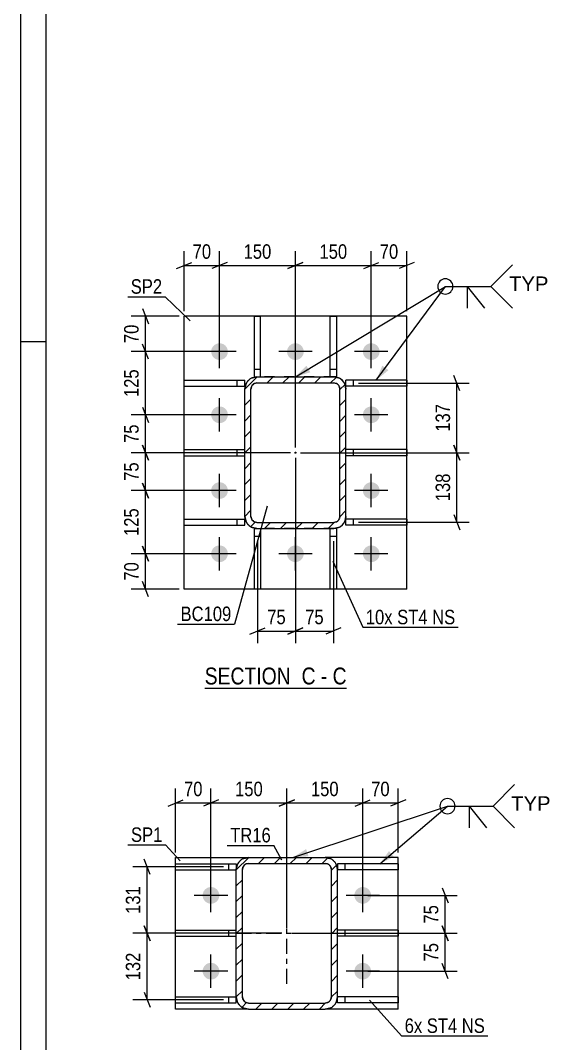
# Model space of a CAD drawing. Header units: millimetres. Extents: x -167 to 1022, y -666 to 175.
# Drawn here: x -166.9 to -62.1, y -507 to -304.6 of the extents above; entities that cross this region are included whole.
import ezdxf

# ---------------------------------------------------------------- set-up
doc = ezdxf.new("R2010")
doc.units = ezdxf.units.MM
doc.linetypes.add('DXK_LINE_DOT2', pattern=[3.9198, 1.9599, -1.9599])
doc.linetypes.add('DXK_LINE_DOT3', pattern=[5.9187, 2.979, -0.9799, 0.9799, -0.9799])
doc.styles.add('Arial', font='ARIAL.TTF', dxfattribs={"height": 0.2})
doc.styles.add('Arial Narrow', font='ARIALN.TTF', dxfattribs={"height": 0.2})

# ---------------------------------------------------------------- blocks, each defined once
blk = doc.blocks.new('Unknown-389677493-14088')
at = {"color": 5, "linetype": 'Continuous'}
for p, q in [((-166.9, 174.83), (-166.9, -666.17)), ((-161.9, 169.83), (-161.9, -661.17)), ((-161.9, -368.17), (-166.9, -368.17))]:
    blk.add_line(p, q, dxfattribs=at)
blk = doc.blocks.new('Unknown-389677493-14 - 44426')
at = {"color": 6, "linetype": 'Continuous'}
blk.add_line((-130.48, -436.73), (-102.41, -436.73), dxfattribs=at)
at = {"color": 0, "linetype": 'Continuous'}
for points in [[(-112.37, -435.98), (-112.37, -432.48), (-130.48, -432.48), (-130.48, -435.98)], [(-108.55, -435.98), (-108.55, -432.48), (-111.32, -432.48), (-111.32, -435.98)], [(-106.23, -435.98), (-106.23, -432.48), (-107.5, -432.48), (-107.5, -435.98)], [(-102.41, -435.98), (-102.41, -432.48), (-105.18, -432.48), (-105.18, -435.98)]]:
    blk.add_wipeout(points, dxfattribs=at)
at = {"color": 7, "linetype": 'Continuous', "style": 'Arial Narrow'}
for s, p in [('SECTION ', (-130.48, -435.98)), ('C', (-111.32, -435.98)), ('C', (-105.18, -435.98)), ('-', (-107.5, -435.98))]:
    blk.add_text(s, height=3.34, dxfattribs=at).set_placement(p)
blk = doc.blocks.new('Part-389677493-44473 - 44426')
at = {"color": 2, "linetype": 'Continuous'}
for p, q in [((-105.64, -375.12), (-105.64, -363.12)), ((-105.64, -363.12), (-104.44, -363.12)), ((-104.44, -363.12), (-104.44, -375.12)), ((-104.44, -375.12), (-104.94, -375.12))]:
    blk.add_line(p, q, dxfattribs=at)
at = {"color": 7, "linetype": 'DXK_LINE_DOT2'}
for p, q in [((-105.64, -373.62), (-104.44, -373.62)), ((-104.94, -375.12), (-105.64, -375.12))]:
    blk.add_line(p, q, dxfattribs=at)
blk = doc.blocks.new('Part-389677493-44475 - 44426')
at = {"color": 2, "linetype": 'Continuous'}
for p, q in [((-134.54, -390.72), (-134.54, -389.52)), ((-134.54, -389.52), (-122.54, -389.52)), ((-134.54, -390.72), (-122.54, -390.72))]:
    blk.add_line(p, q, dxfattribs=at)
at = {"color": 7, "linetype": 'DXK_LINE_DOT2'}
for p, q in [((-124.04, -390.72), (-124.04, -389.52)), ((-122.54, -390.72), (-122.54, -389.52))]:
    blk.add_line(p, q, dxfattribs=at)
blk = doc.blocks.new('Part-389677493-44459 - 44426')
at = {"color": 2, "linetype": 'Continuous'}
for p, q in [((-134.54, -417.12), (-134.54, -363.12)), ((-90.54, -363.12), (-134.54, -363.12)), ((-90.54, -417.12), (-90.54, -363.12)), ((-90.54, -417.12), (-134.54, -417.12))]:
    blk.add_line(p, q, dxfattribs=at)
blk = doc.blocks.new('Part-389677493-44471 - 44426')
at = {"color": 2, "linetype": 'Continuous'}
for p, q in [((-105.64, -417.12), (-105.64, -405.12)), ((-104.44, -405.12), (-104.94, -405.12)), ((-104.44, -405.12), (-104.44, -417.12)), ((-104.44, -417.12), (-105.64, -417.12))]:
    blk.add_line(p, q, dxfattribs=at)
at = {"color": 7, "linetype": 'DXK_LINE_DOT2'}
for p, q in [((-104.94, -405.12), (-105.64, -405.12)), ((-105.64, -406.62), (-104.44, -406.62))]:
    blk.add_line(p, q, dxfattribs=at)
blk = doc.blocks.new('Part-389677493-44472 - 44426')
at = {"color": 2, "linetype": 'Continuous'}
for p, q in [((-120.64, -417.12), (-120.64, -405.12)), ((-120.64, -405.12), (-120.14, -405.12)), ((-119.44, -405.12), (-119.44, -417.12)), ((-119.44, -417.12), (-120.64, -417.12))]:
    blk.add_line(p, q, dxfattribs=at)
at = {"color": 7, "linetype": 'DXK_LINE_DOT2'}
for p, q in [((-120.64, -406.62), (-119.44, -406.62)), ((-120.14, -405.12), (-119.44, -405.12))]:
    blk.add_line(p, q, dxfattribs=at)
blk = doc.blocks.new('Part-389677493-44538 - 44426')
at = {"linetype": 'Continuous'}
h = blk.add_hatch(dxfattribs=at)
h.set_pattern_fill('', scale=0.7, style=0, pattern_type=0)
h.set_pattern_definition([(45, (-122.5362, -402.7156), (-1.57154, 1.57154), [])])
h.paths.add_polyline_path([(-122.54, -377.52), (-122.54, -402.72), (-122.35, -403.63), (-121.83, -404.41), (-121.05, -404.93), (-120.14, -405.12), (-104.94, -405.12), (-104.02, -404.93), (-103.24, -404.41), (-102.72, -403.63), (-102.54, -402.72), (-102.54, -377.52), (-102.72, -376.6), (-103.24, -375.82), (-104.02, -375.3), (-104.94, -375.12), (-120.14, -375.12), (-121.05, -375.3), (-121.83, -375.82), (-122.35, -376.6)])
h.paths.add_polyline_path([(-120.98, -376.67), (-120.6, -376.41), (-120.14, -376.32), (-104.94, -376.32), (-104.48, -376.41), (-104.09, -376.67), (-103.83, -377.06), (-103.74, -377.52), (-103.74, -402.72), (-103.83, -403.17), (-104.09, -403.56), (-104.48, -403.82), (-104.94, -403.92), (-120.14, -403.92), (-120.6, -403.82), (-120.98, -403.56), (-121.24, -403.17), (-121.34, -402.72), (-121.34, -377.52), (-121.24, -377.06)])
blk.add_hatch(color=30, dxfattribs=at).paths.add_polyline_path([(-112.54, -390.22, -1), (-112.54, -390.02, -1)])
at = {"color": 7, "linetype": 'DXK_LINE_DOT2'}
for p, q in [((-121.05, -375.3), (-120.14, -375.12)), ((-120.14, -376.32), (-120.6, -376.41)), ((-104.94, -375.12), (-120.14, -375.12)), ((-120.14, -376.32), (-104.94, -376.32)), ((-104.94, -375.12), (-104.02, -375.3)), ((-104.48, -376.41), (-104.94, -376.32)), ((-122.54, -377.52), (-122.35, -376.6)), ((-122.54, -402.72), (-122.54, -377.52)), ((-121.24, -377.06), (-121.34, -377.52)), ((-121.34, -402.72), (-121.34, -377.52)), ((-103.74, -377.52), (-103.83, -377.06)), ((-103.74, -402.72), (-103.74, -377.52)), ((-102.72, -376.6), (-102.54, -377.52)), ((-102.54, -402.72), (-102.54, -377.52)), ((-122.35, -403.63), (-122.54, -402.72)), ((-121.34, -402.72), (-121.24, -403.17)), ((-103.83, -403.17), (-103.74, -402.72)), ((-102.54, -402.72), (-102.72, -403.63)), ((-120.6, -403.82), (-120.14, -403.92)), ((-120.14, -403.92), (-104.94, -403.92)), ((-104.94, -403.92), (-104.48, -403.82)), ((-120.14, -405.12), (-121.05, -404.93)), ((-104.94, -405.12), (-120.14, -405.12)), ((-104.02, -404.93), (-104.94, -405.12))]:
    blk.add_line(p, q, dxfattribs=at)
at = {"color": 2, "linetype": 'Continuous'}
for p, q in [((-120.14, -375.12), (-121.05, -375.3)), ((-120.6, -376.41), (-120.14, -376.32)), ((-120.14, -375.12), (-104.94, -375.12)), ((-120.14, -376.32), (-104.94, -376.32)), ((-104.02, -375.3), (-104.94, -375.12)), ((-104.94, -376.32), (-104.48, -376.41)), ((-122.35, -376.6), (-122.54, -377.52)), ((-122.54, -402.72), (-122.54, -377.52)), ((-121.34, -377.52), (-121.24, -377.06)), ((-121.34, -402.72), (-121.34, -377.52)), ((-103.83, -377.06), (-103.74, -377.52)), ((-103.74, -402.72), (-103.74, -377.52)), ((-102.54, -377.52), (-102.72, -376.6)), ((-102.54, -402.72), (-102.54, -377.52)), ((-122.54, -402.72), (-122.35, -403.63)), ((-121.24, -403.17), (-121.34, -402.72)), ((-103.74, -402.72), (-103.83, -403.17)), ((-102.72, -403.63), (-102.54, -402.72)), ((-120.14, -403.92), (-120.6, -403.82)), ((-120.14, -403.92), (-104.94, -403.92)), ((-104.48, -403.82), (-104.94, -403.92)), ((-121.05, -404.93), (-120.14, -405.12)), ((-120.14, -405.12), (-104.94, -405.12)), ((-104.94, -405.12), (-104.02, -404.93))]:
    blk.add_line(p, q, dxfattribs=at)
at = {"color": 7, "linetype": 'DXK_LINE_DOT3'}
blk.add_line((-112.54, -390.12), (-112.54, -390.12), dxfattribs=at)
at = {"color": 30, "linetype": 'DXK_LINE_DOT3'}
blk.add_line((-112.54, -390.12), (-112.54, -390.12), dxfattribs=at)
at = {"color": 30, "linetype": 'Continuous'}
blk.add_circle((-112.54, -390.12), 0.1, dxfattribs=at)
at = {"color": 7, "linetype": 'DXK_LINE_DOT2'}
for centre, radius, start, end in [((-120.14, -377.52), 2.4, 112.5, 157.5), ((-120.14, -377.52), 1.2, 112.5, 157.5), ((-104.94, -377.52), 1.2, 22.5, 67.5), ((-104.94, -377.52), 2.4, 22.5, 67.5), ((-120.14, -402.72), 2.4, 202.5, 247.5), ((-120.14, -402.72), 1.2, 202.5, 247.5), ((-104.94, -402.72), 1.2, 292.5, 337.5), ((-104.94, -402.72), 2.4, 292.5, 337.5)]:
    blk.add_arc(centre, radius, start, end, dxfattribs=at)
at = {"color": 2, "linetype": 'Continuous'}
for centre, radius, start, end in [((-120.14, -377.52), 2.4, 112.5, 157.5), ((-120.14, -377.52), 1.2, 112.5, 157.5), ((-104.94, -377.52), 1.2, 22.5, 67.5), ((-104.94, -377.52), 2.4, 22.5, 67.5), ((-120.14, -402.72), 2.4, 202.5, 247.5), ((-120.14, -402.72), 1.2, 202.5, 247.5), ((-104.94, -402.72), 1.2, 292.5, 337.5), ((-104.94, -402.72), 2.4, 292.5, 337.5)]:
    blk.add_arc(centre, radius, start, end, dxfattribs=at)
blk = doc.blocks.new('Part-389677493-44474 - 44426')
at = {"color": 2, "linetype": 'Continuous'}
for p, q in [((-120.64, -375.12), (-120.64, -363.12)), ((-120.64, -363.12), (-119.44, -363.12)), ((-119.44, -375.12), (-119.44, -363.12)), ((-120.64, -375.12), (-120.14, -375.12))]:
    blk.add_line(p, q, dxfattribs=at)
at = {"color": 7, "linetype": 'DXK_LINE_DOT2'}
for p, q in [((-120.64, -373.62), (-119.44, -373.62)), ((-120.14, -375.12), (-119.44, -375.12))]:
    blk.add_line(p, q, dxfattribs=at)
blk = doc.blocks.new('Part-389677493-44476 - 44426')
at = {"color": 2, "linetype": 'Continuous'}
for p, q in [((-134.54, -376.97), (-134.54, -375.77)), ((-134.54, -375.77), (-122.54, -375.77)), ((-122.54, -376.97), (-122.54, -375.77)), ((-134.54, -376.97), (-122.54, -376.97))]:
    blk.add_line(p, q, dxfattribs=at)
at = {"color": 7, "linetype": 'DXK_LINE_DOT2'}
blk.add_line((-124.04, -376.97), (-124.04, -375.77), dxfattribs=at)
blk = doc.blocks.new('Part-389677493-44477 - 44426')
at = {"color": 2, "linetype": 'Continuous'}
for p, q in [((-134.54, -404.47), (-134.54, -403.27)), ((-134.54, -403.27), (-122.54, -403.27)), ((-134.54, -404.47), (-122.54, -404.47)), ((-122.54, -404.47), (-122.54, -403.27))]:
    blk.add_line(p, q, dxfattribs=at)
at = {"color": 7, "linetype": 'DXK_LINE_DOT2'}
blk.add_line((-124.04, -404.47), (-124.04, -403.27), dxfattribs=at)
blk = doc.blocks.new('Part-389677493-44478 - 44426')
at = {"color": 2, "linetype": 'Continuous'}
for p, q in [((-90.54, -389.52), (-102.54, -389.52)), ((-90.54, -390.72), (-102.54, -390.72)), ((-90.54, -389.52), (-90.54, -390.72))]:
    blk.add_line(p, q, dxfattribs=at)
at = {"color": 7, "linetype": 'DXK_LINE_DOT2'}
for p, q in [((-102.54, -390.72), (-102.54, -389.52)), ((-101.04, -390.72), (-101.04, -389.52))]:
    blk.add_line(p, q, dxfattribs=at)
blk = doc.blocks.new('Part-389677493-44479 - 44426')
at = {"color": 2, "linetype": 'Continuous'}
for p, q in [((-90.54, -375.77), (-102.54, -375.77)), ((-102.54, -376.97), (-102.54, -375.77)), ((-90.54, -375.77), (-90.54, -376.97)), ((-90.54, -376.97), (-102.54, -376.97))]:
    blk.add_line(p, q, dxfattribs=at)
at = {"color": 7, "linetype": 'DXK_LINE_DOT2'}
blk.add_line((-101.04, -376.97), (-101.04, -375.77), dxfattribs=at)
blk = doc.blocks.new('Part-389677493-44480 - 44426')
at = {"color": 2, "linetype": 'Continuous'}
for p, q in [((-90.54, -403.27), (-102.54, -403.27)), ((-102.54, -404.47), (-102.54, -403.27)), ((-90.54, -404.47), (-102.54, -404.47)), ((-90.54, -403.27), (-90.54, -404.47))]:
    blk.add_line(p, q, dxfattribs=at)
at = {"color": 7, "linetype": 'DXK_LINE_DOT2'}
blk.add_line((-101.04, -404.47), (-101.04, -403.27), dxfattribs=at)
blk = doc.blocks.new('Bolt-389677493-44590 - 44426')
at = {"linetype": 'Continuous'}
for points in [[(-129.19, -370.12, -1), (-125.89, -370.12, -1)], [(-114.19, -370.12, -1), (-110.89, -370.12, -1)], [(-99.19, -370.12, -1), (-95.89, -370.12, -1)], [(-129.19, -382.62, -1), (-125.89, -382.62, -1)], [(-99.19, -382.62, -1), (-95.89, -382.62, -1)], [(-129.19, -397.62, -1), (-125.89, -397.62, -1)], [(-99.19, -397.62, -1), (-95.89, -397.62, -1)], [(-129.19, -410.12, -1), (-125.89, -410.12, -1)], [(-114.19, -410.12, -1), (-110.89, -410.12, -1)], [(-99.19, -410.12, -1), (-95.89, -410.12, -1)]]:
    blk.add_hatch(color=1, dxfattribs=at).paths.add_polyline_path(points)
at = {"color": 1, "linetype": 'Continuous'}
for p, q in [((-127.54, -373.42), (-127.54, -366.82)), ((-112.54, -373.42), (-112.54, -366.82)), ((-97.54, -373.42), (-97.54, -366.82)), ((-124.24, -370.12), (-130.84, -370.12)), ((-109.24, -370.12), (-115.84, -370.12)), ((-94.24, -370.12), (-100.84, -370.12)), ((-127.54, -385.92), (-127.54, -379.32)), ((-97.54, -385.92), (-97.54, -379.32)), ((-124.24, -382.62), (-130.84, -382.62)), ((-94.24, -382.62), (-100.84, -382.62)), ((-127.54, -400.92), (-127.54, -394.32)), ((-97.54, -400.92), (-97.54, -394.32)), ((-124.24, -397.62), (-130.84, -397.62)), ((-94.24, -397.62), (-100.84, -397.62)), ((-127.54, -413.42), (-127.54, -406.82)), ((-112.54, -413.42), (-112.54, -406.82)), ((-97.54, -413.42), (-97.54, -406.82)), ((-124.24, -410.12), (-130.84, -410.12)), ((-109.24, -410.12), (-115.84, -410.12)), ((-94.24, -410.12), (-100.84, -410.12))]:
    blk.add_line(p, q, dxfattribs=at)
blk = doc.blocks.new('Part-389677493-44760 - 44726')
at = {"color": 2, "linetype": 'Continuous'}
for p, q in [((-136.23, -500.22), (-136.23, -470.22)), ((-136.23, -470.22), (-121.83, -470.22)), ((-92.23, -470.22), (-106.63, -470.22)), ((-92.23, -500.22), (-92.23, -470.22)), ((-121.83, -500.22), (-136.23, -500.22)), ((-92.23, -500.22), (-106.63, -500.22))]:
    blk.add_line(p, q, dxfattribs=at)
at = {"color": 7, "linetype": 'DXK_LINE_DOT2'}
for p, q in [((-121.83, -470.22), (-106.63, -470.22)), ((-121.83, -500.22), (-106.63, -500.22))]:
    blk.add_line(p, q, dxfattribs=at)
blk = doc.blocks.new('Part-389677493-44839 - 44726')
at = {"linetype": 'Continuous'}
h = blk.add_hatch(dxfattribs=at)
h.set_pattern_fill('', scale=0.7, style=0, pattern_type=0)
h.set_pattern_definition([(45, (-124.232, -497.821), (-1.57154, 1.57154), [])])
h.paths.add_polyline_path([(-124.23, -472.62), (-124.23, -497.82), (-124.05, -498.74), (-123.53, -499.52), (-122.75, -500.04), (-121.83, -500.22), (-106.63, -500.22), (-105.71, -500.04), (-104.93, -499.52), (-104.41, -498.74), (-104.23, -497.82), (-104.23, -472.62), (-104.41, -471.7), (-104.93, -470.92), (-105.71, -470.4), (-106.63, -470.22), (-121.83, -470.22), (-122.75, -470.4), (-123.53, -470.92), (-124.05, -471.7)])
h.paths.add_polyline_path([(-122.68, -471.77), (-122.29, -471.51), (-121.83, -471.42), (-106.63, -471.42), (-106.17, -471.51), (-105.78, -471.77), (-105.52, -472.16), (-105.43, -472.62), (-105.43, -497.82), (-105.52, -498.28), (-105.78, -498.67), (-106.17, -498.93), (-106.63, -499.02), (-121.83, -499.02), (-122.29, -498.93), (-122.68, -498.67), (-122.94, -498.28), (-123.03, -497.82), (-123.03, -472.62), (-122.94, -472.16)])
at = {"color": 7, "linetype": 'DXK_LINE_DOT2'}
for p, q in [((-124.23, -472.62), (-124.05, -471.7)), ((-122.75, -470.4), (-121.83, -470.22)), ((-121.83, -471.42), (-122.29, -471.51)), ((-121.83, -470.22), (-106.63, -470.22)), ((-121.83, -471.42), (-106.63, -471.42)), ((-106.63, -470.22), (-105.71, -470.4)), ((-106.17, -471.51), (-106.63, -471.42)), ((-104.41, -471.7), (-104.23, -472.62)), ((-124.23, -497.82), (-124.23, -472.62)), ((-122.94, -472.16), (-123.03, -472.62)), ((-123.03, -497.82), (-123.03, -472.62)), ((-105.43, -472.62), (-105.52, -472.16)), ((-105.43, -497.82), (-105.43, -472.62)), ((-104.23, -497.82), (-104.23, -472.62)), ((-124.05, -498.74), (-124.23, -497.82)), ((-123.03, -497.82), (-122.94, -498.28)), ((-105.52, -498.28), (-105.43, -497.82)), ((-104.23, -497.82), (-104.41, -498.74)), ((-121.83, -500.22), (-122.75, -500.04)), ((-122.29, -498.93), (-121.83, -499.02)), ((-121.83, -499.02), (-106.63, -499.02)), ((-106.63, -499.02), (-106.17, -498.93)), ((-105.71, -500.04), (-106.63, -500.22)), ((-121.83, -500.22), (-106.63, -500.22))]:
    blk.add_line(p, q, dxfattribs=at)
at = {"color": 2, "linetype": 'Continuous'}
for p, q in [((-124.05, -471.7), (-124.23, -472.62)), ((-121.83, -470.22), (-122.75, -470.4)), ((-122.29, -471.51), (-121.83, -471.42)), ((-121.83, -470.22), (-106.63, -470.22)), ((-121.83, -471.42), (-106.63, -471.42)), ((-105.71, -470.4), (-106.63, -470.22)), ((-106.63, -471.42), (-106.17, -471.51)), ((-104.23, -472.62), (-104.41, -471.7)), ((-124.23, -497.82), (-124.23, -472.62)), ((-123.03, -472.62), (-122.94, -472.16)), ((-123.03, -497.82), (-123.03, -472.62)), ((-105.52, -472.16), (-105.43, -472.62)), ((-105.43, -497.82), (-105.43, -472.62)), ((-104.23, -497.82), (-104.23, -472.62)), ((-124.23, -497.82), (-124.05, -498.74)), ((-122.94, -498.28), (-123.03, -497.82)), ((-105.43, -497.82), (-105.52, -498.28)), ((-104.41, -498.74), (-104.23, -497.82)), ((-122.75, -500.04), (-121.83, -500.22)), ((-121.83, -499.02), (-122.29, -498.93)), ((-121.83, -499.02), (-106.63, -499.02)), ((-106.17, -498.93), (-106.63, -499.02)), ((-106.63, -500.22), (-105.71, -500.04)), ((-121.83, -500.22), (-106.63, -500.22))]:
    blk.add_line(p, q, dxfattribs=at)
at = {"color": 7, "linetype": 'DXK_LINE_DOT3'}
for p, q in [((-114.23, -495.22), (-114.23, -475.22)), ((-124.23, -485.22), (-104.23, -485.22))]:
    blk.add_line(p, q, dxfattribs=at)
at = {"color": 7, "linetype": 'DXK_LINE_DOT2'}
for centre, radius, start, end in [((-121.83, -472.62), 2.4, 112.5, 157.5), ((-121.83, -472.62), 1.2, 112.5, 157.5), ((-106.63, -472.62), 1.2, 22.5, 67.5), ((-106.63, -472.62), 2.4, 22.5, 67.5), ((-121.83, -497.82), 2.4, 202.5, 247.5), ((-121.83, -497.82), 1.2, 202.5, 247.5), ((-106.63, -497.82), 1.2, 292.5, 337.5), ((-106.63, -497.82), 2.4, 292.5, 337.5)]:
    blk.add_arc(centre, radius, start, end, dxfattribs=at)
at = {"color": 2, "linetype": 'Continuous'}
for centre, radius, start, end in [((-121.83, -472.62), 2.4, 112.5, 157.5), ((-121.83, -472.62), 1.2, 112.5, 157.5), ((-106.63, -472.62), 1.2, 22.5, 67.5), ((-106.63, -472.62), 2.4, 22.5, 67.5), ((-121.83, -497.82), 2.4, 202.5, 247.5), ((-121.83, -497.82), 1.2, 202.5, 247.5), ((-106.63, -497.82), 1.2, 292.5, 337.5), ((-106.63, -497.82), 2.4, 292.5, 337.5)]:
    blk.add_arc(centre, radius, start, end, dxfattribs=at)
blk = doc.blocks.new('Part-389677493-44800 - 44726')
at = {"color": 2, "linetype": 'Continuous'}
for p, q in [((-136.23, -472.67), (-136.23, -471.47)), ((-136.23, -471.47), (-124.23, -471.47)), ((-124.23, -471.47), (-124.23, -472.62)), ((-136.23, -472.67), (-124.23, -472.67))]:
    blk.add_line(p, q, dxfattribs=at)
at = {"color": 7, "linetype": 'DXK_LINE_DOT2'}
for p, q in [((-125.73, -472.67), (-125.73, -471.47)), ((-124.23, -472.62), (-124.23, -472.67))]:
    blk.add_line(p, q, dxfattribs=at)
blk = doc.blocks.new('Part-389677493-44799 - 44726')
at = {"color": 2, "linetype": 'Continuous'}
for p, q in [((-136.23, -485.82), (-136.23, -484.62)), ((-136.23, -484.62), (-124.23, -484.62)), ((-136.23, -485.82), (-124.23, -485.82))]:
    blk.add_line(p, q, dxfattribs=at)
at = {"color": 7, "linetype": 'DXK_LINE_DOT2'}
for p, q in [((-125.73, -485.82), (-125.73, -484.62)), ((-124.23, -485.82), (-124.23, -484.62))]:
    blk.add_line(p, q, dxfattribs=at)
blk = doc.blocks.new('Part-389677493-44801 - 44726')
at = {"color": 2, "linetype": 'Continuous'}
for p, q in [((-136.23, -498.97), (-136.23, -497.77)), ((-136.23, -497.77), (-124.23, -497.77)), ((-124.23, -498.97), (-124.23, -497.82)), ((-136.23, -498.97), (-124.23, -498.97))]:
    blk.add_line(p, q, dxfattribs=at)
at = {"color": 7, "linetype": 'DXK_LINE_DOT2'}
for p, q in [((-125.73, -498.97), (-125.73, -497.77)), ((-124.23, -497.82), (-124.23, -497.77)), ((-124.23, -497.77), (-124.23, -497.82))]:
    blk.add_line(p, q, dxfattribs=at)
blk = doc.blocks.new('Part-389677493-44802 - 44726')
at = {"color": 2, "linetype": 'Continuous'}
for p, q in [((-92.23, -484.62), (-104.23, -484.62)), ((-92.23, -485.82), (-104.23, -485.82)), ((-92.23, -484.62), (-92.23, -485.82))]:
    blk.add_line(p, q, dxfattribs=at)
at = {"color": 7, "linetype": 'DXK_LINE_DOT2'}
for p, q in [((-104.23, -485.82), (-104.23, -484.62)), ((-102.73, -485.82), (-102.73, -484.62))]:
    blk.add_line(p, q, dxfattribs=at)
blk = doc.blocks.new('Part-389677493-44803 - 44726')
at = {"color": 2, "linetype": 'Continuous'}
for p, q in [((-92.23, -471.47), (-104.23, -471.47)), ((-104.23, -471.47), (-104.23, -472.62)), ((-92.23, -471.47), (-92.23, -472.67)), ((-92.23, -472.67), (-104.23, -472.67))]:
    blk.add_line(p, q, dxfattribs=at)
at = {"color": 7, "linetype": 'DXK_LINE_DOT2'}
for p, q in [((-102.73, -472.67), (-102.73, -471.47)), ((-104.23, -472.62), (-104.23, -472.67))]:
    blk.add_line(p, q, dxfattribs=at)
blk = doc.blocks.new('Part-389677493-44804 - 44726')
at = {"color": 2, "linetype": 'Continuous'}
for p, q in [((-92.23, -497.77), (-104.23, -497.77)), ((-104.23, -498.97), (-104.23, -497.82)), ((-92.23, -497.77), (-92.23, -498.97)), ((-92.23, -498.97), (-104.23, -498.97))]:
    blk.add_line(p, q, dxfattribs=at)
at = {"color": 7, "linetype": 'DXK_LINE_DOT2'}
for p, q in [((-104.23, -497.82), (-104.23, -497.77)), ((-104.23, -497.77), (-104.23, -497.82)), ((-102.73, -498.97), (-102.73, -497.77))]:
    blk.add_line(p, q, dxfattribs=at)
blk = doc.blocks.new('Bolt-389677493-44891 - 44726')
at = {"linetype": 'Continuous'}
for points in [[(-130.88, -477.72, -1), (-127.58, -477.72, -1)], [(-100.88, -477.72, -1), (-97.58, -477.72, -1)], [(-130.88, -492.72, -1), (-127.58, -492.72, -1)], [(-100.88, -492.72, -1), (-97.58, -492.72, -1)]]:
    blk.add_hatch(color=1, dxfattribs=at).paths.add_polyline_path(points)
at = {"color": 1, "linetype": 'Continuous'}
for p, q in [((-129.23, -481.02), (-129.23, -474.42)), ((-99.23, -481.02), (-99.23, -474.42)), ((-125.93, -477.72), (-132.53, -477.72)), ((-95.93, -477.72), (-102.53, -477.72)), ((-129.23, -496.02), (-129.23, -489.42)), ((-99.23, -496.02), (-99.23, -489.42)), ((-125.93, -492.72), (-132.53, -492.72)), ((-95.93, -492.72), (-102.53, -492.72))]:
    blk.add_line(p, q, dxfattribs=at)
blk = doc.blocks.new('StraightDimension-389677493-73838 - 44426')
at = {"color": 7, "linetype": 'Continuous'}
for p, q in [((-100.04, -376.37), (-78.21, -376.37)), ((-80.01, -377.87), (-81.21, -374.87)), ((-80.61, -390.12), (-80.61, -376.37)), ((-81.21, -388.62), (-80.01, -391.62)), ((-111.54, -390.12), (-78.21, -390.12))]:
    blk.add_line(p, q, dxfattribs=at)
at = {"color": 0}
blk.add_wipeout([(-81.36, -379.9), (-85.56, -379.9), (-85.56, -386.58), (-81.36, -386.58)], dxfattribs=at)
at = {"color": 3, "style": 'Arial Narrow'}
blk.add_text('137', height=2.863, rotation=90.0002, dxfattribs=at).set_placement((-81.96, -385.98))
blk = doc.blocks.new('StraightDimension-389677493-73839 - 44426')
at = {"color": 7, "linetype": 'Continuous'}
for p, q in [((-80.01, -391.62), (-81.21, -388.62)), ((-111.54, -390.12), (-78.21, -390.12)), ((-80.61, -403.87), (-80.61, -390.12)), ((-81.21, -402.37), (-80.01, -405.37)), ((-100.04, -403.87), (-78.21, -403.87))]:
    blk.add_line(p, q, dxfattribs=at)
at = {"color": 0}
blk.add_wipeout([(-81.36, -393.65), (-85.56, -393.65), (-85.56, -400.33), (-81.36, -400.33)], dxfattribs=at)
at = {"color": 3, "style": 'Arial Narrow'}
blk.add_text('138', height=2.863, rotation=90.0002, dxfattribs=at).set_placement((-81.96, -399.73))
blk = doc.blocks.new('StraightDimension-389677493-74261 - 44426')
at = {"color": 7, "linetype": 'Continuous'}
for p, q in [((-127.54, -369.12), (-127.54, -350.25)), ((-112.54, -389.12), (-112.54, -350.25)), ((-126.04, -352.5), (-129.04, -353.7)), ((-127.54, -353.1), (-112.54, -353.1)), ((-114.04, -353.7), (-111.04, -352.5))]:
    blk.add_line(p, q, dxfattribs=at)
at = {"color": 0}
blk.add_wipeout([(-116.69, -352.35), (-116.69, -348.15), (-123.38, -348.15), (-123.38, -352.35)], dxfattribs=at)
at = {"color": 3, "style": 'Arial Narrow'}
blk.add_text('150', height=2.863, dxfattribs=at).set_placement((-122.78, -351.75))
blk = doc.blocks.new('StraightDimension-389677493-74052 - 44426')
at = {"color": 7, "linetype": 'Continuous'}
for p, q in [((-112.54, -391.12), (-112.54, -427.81)), ((-105.04, -407.62), (-105.04, -427.81)), ((-114.04, -426.01), (-111.04, -424.81)), ((-103.54, -424.81), (-106.54, -426.01)), ((-112.54, -425.41), (-105.04, -425.41))]:
    blk.add_line(p, q, dxfattribs=at)
at = {"color": 0}
blk.add_wipeout([(-106.36, -424.66), (-106.36, -420.46), (-111.21, -420.46), (-111.21, -424.66)], dxfattribs=at)
at = {"color": 3, "style": 'Arial Narrow'}
blk.add_text('75', height=2.863, dxfattribs=at).set_placement((-110.61, -424.06))
blk = doc.blocks.new('StraightDimension-389677493-74053 - 44426')
at = {"color": 7, "linetype": 'Continuous'}
for p, q in [((-112.54, -391.12), (-112.54, -427.81)), ((-120.04, -407.62), (-120.04, -427.81)), ((-121.54, -426.01), (-118.54, -424.81)), ((-111.04, -424.81), (-114.04, -426.01)), ((-120.04, -425.41), (-112.54, -425.41))]:
    blk.add_line(p, q, dxfattribs=at)
at = {"color": 0}
blk.add_wipeout([(-113.86, -424.66), (-113.86, -420.46), (-118.71, -420.46), (-118.71, -424.66)], dxfattribs=at)
at = {"color": 3, "style": 'Arial Narrow'}
blk.add_text('75', height=2.863, dxfattribs=at).set_placement((-118.11, -424.06))
blk = doc.blocks.new('StraightDimension-389677493-74104 - 44426')
at = {"color": 7, "linetype": 'Continuous'}
for p, q in [((-142.79, -361.62), (-141.59, -364.62)), ((-135.54, -363.12), (-145.04, -363.12)), ((-142.19, -370.12), (-142.19, -363.12)), ((-128.54, -370.12), (-145.04, -370.12)), ((-141.59, -371.62), (-142.79, -368.62))]:
    blk.add_line(p, q, dxfattribs=at)
at = {"color": 0}
blk.add_wipeout([(-142.94, -364.19), (-147.14, -364.19), (-147.14, -369.04), (-142.94, -369.04)], dxfattribs=at)
at = {"color": 3, "style": 'Arial Narrow'}
blk.add_text('70', height=2.863, rotation=90.0002, dxfattribs=at).set_placement((-143.54, -368.44))
blk = doc.blocks.new('StraightDimension-389677493-74105 - 44426')
at = {"color": 7, "linetype": 'Continuous'}
for p, q in [((-128.54, -370.12), (-145.04, -370.12)), ((-141.59, -371.62), (-142.79, -368.62)), ((-142.19, -382.62), (-142.19, -370.12)), ((-128.54, -382.62), (-145.04, -382.62)), ((-142.79, -381.12), (-141.59, -384.12))]:
    blk.add_line(p, q, dxfattribs=at)
at = {"color": 0}
blk.add_wipeout([(-142.94, -373.02), (-147.14, -373.02), (-147.14, -379.71), (-142.94, -379.71)], dxfattribs=at)
at = {"color": 3, "style": 'Arial Narrow'}
blk.add_text('125', height=2.863, rotation=90.0002, dxfattribs=at).set_placement((-143.54, -379.11))
blk = doc.blocks.new('StraightDimension-389677493-74106 - 44426')
at = {"color": 7, "linetype": 'Continuous'}
for p, q in [((-128.54, -382.62), (-145.04, -382.62)), ((-142.79, -381.12), (-141.59, -384.12)), ((-142.19, -390.12), (-142.19, -382.62)), ((-141.59, -391.62), (-142.79, -388.62)), ((-113.54, -390.12), (-145.04, -390.12))]:
    blk.add_line(p, q, dxfattribs=at)
at = {"color": 0}
blk.add_wipeout([(-142.94, -383.94), (-147.14, -383.94), (-147.14, -388.79), (-142.94, -388.79)], dxfattribs=at)
at = {"color": 3, "style": 'Arial Narrow'}
blk.add_text('75', height=2.863, rotation=90.0002, dxfattribs=at).set_placement((-143.54, -388.19))
blk = doc.blocks.new('StraightDimension-389677493-74107 - 44426')
at = {"color": 7, "linetype": 'Continuous'}
for p, q in [((-142.79, -388.62), (-141.59, -391.62)), ((-113.54, -390.12), (-145.04, -390.12)), ((-142.19, -397.62), (-142.19, -390.12)), ((-141.59, -399.12), (-142.79, -396.12)), ((-128.54, -397.62), (-145.04, -397.62))]:
    blk.add_line(p, q, dxfattribs=at)
at = {"color": 0}
blk.add_wipeout([(-142.94, -391.44), (-147.14, -391.44), (-147.14, -396.29), (-142.94, -396.29)], dxfattribs=at)
at = {"color": 3, "style": 'Arial Narrow'}
blk.add_text('75', height=2.863, rotation=90.0002, dxfattribs=at).set_placement((-143.54, -395.69))
blk = doc.blocks.new('StraightDimension-389677493-74108 - 44426')
at = {"color": 7, "linetype": 'Continuous'}
for p, q in [((-142.79, -396.12), (-141.59, -399.12)), ((-128.54, -397.62), (-145.04, -397.62)), ((-142.19, -410.12), (-142.19, -397.62)), ((-141.59, -411.62), (-142.79, -408.62)), ((-128.54, -410.12), (-145.04, -410.12))]:
    blk.add_line(p, q, dxfattribs=at)
at = {"color": 0}
blk.add_wipeout([(-142.94, -400.52), (-147.14, -400.52), (-147.14, -407.21), (-142.94, -407.21)], dxfattribs=at)
at = {"color": 3, "style": 'Arial Narrow'}
blk.add_text('125', height=2.863, rotation=90.0002, dxfattribs=at).set_placement((-143.54, -406.61))
blk = doc.blocks.new('StraightDimension-389677493-74109 - 44426')
at = {"color": 7, "linetype": 'Continuous'}
for p, q in [((-142.79, -408.62), (-141.59, -411.62)), ((-128.54, -410.12), (-145.04, -410.12)), ((-142.19, -417.12), (-142.19, -410.12)), ((-141.59, -418.62), (-142.79, -415.62)), ((-135.54, -417.12), (-145.04, -417.12))]:
    blk.add_line(p, q, dxfattribs=at)
at = {"color": 0}
blk.add_wipeout([(-142.94, -411.19), (-147.14, -411.19), (-147.14, -416.04), (-142.94, -416.04)], dxfattribs=at)
at = {"color": 3, "style": 'Arial Narrow'}
blk.add_text('70', height=2.863, rotation=90.0002, dxfattribs=at).set_placement((-143.54, -415.44))
blk = doc.blocks.new('StraightDimension-389677493-74259 - 44426')
at = {"color": 7, "linetype": 'Continuous'}
for p, q in [((-97.54, -369.12), (-97.54, -350.25)), ((-90.54, -362.12), (-90.54, -350.25)), ((-99.04, -353.7), (-96.04, -352.5)), ((-97.54, -353.1), (-90.54, -353.1)), ((-89.04, -352.5), (-92.04, -353.7))]:
    blk.add_line(p, q, dxfattribs=at)
at = {"color": 0}
blk.add_wipeout([(-91.61, -352.35), (-91.61, -348.15), (-96.46, -348.15), (-96.46, -352.35)], dxfattribs=at)
at = {"color": 3, "style": 'Arial Narrow'}
blk.add_text('70', height=2.863, dxfattribs=at).set_placement((-95.86, -351.75))
blk = doc.blocks.new('StraightDimension-389677493-74260 - 44426')
at = {"color": 7, "linetype": 'Continuous'}
for p, q in [((-112.54, -389.12), (-112.54, -350.25)), ((-97.54, -369.12), (-97.54, -350.25)), ((-111.04, -352.5), (-114.04, -353.7)), ((-112.54, -353.1), (-97.54, -353.1)), ((-99.04, -353.7), (-96.04, -352.5))]:
    blk.add_line(p, q, dxfattribs=at)
at = {"color": 0}
blk.add_wipeout([(-101.69, -352.35), (-101.69, -348.15), (-108.38, -348.15), (-108.38, -352.35)], dxfattribs=at)
at = {"color": 3, "style": 'Arial Narrow'}
blk.add_text('150', height=2.863, dxfattribs=at).set_placement((-107.78, -351.75))
blk = doc.blocks.new('StraightDimension-389677493-74262 - 44426')
at = {"color": 7, "linetype": 'Continuous'}
for p, q in [((-134.54, -362.12), (-134.54, -350.25)), ((-127.54, -369.12), (-127.54, -350.25)), ((-136.04, -353.7), (-133.04, -352.5)), ((-134.54, -353.1), (-127.54, -353.1)), ((-126.04, -352.5), (-129.04, -353.7))]:
    blk.add_line(p, q, dxfattribs=at)
at = {"color": 0}
blk.add_wipeout([(-128.61, -352.35), (-128.61, -348.15), (-133.46, -348.15), (-133.46, -352.35)], dxfattribs=at)
at = {"color": 3, "style": 'Arial Narrow'}
blk.add_text('70', height=2.863, dxfattribs=at).set_placement((-132.86, -351.75))
blk = doc.blocks.new('StraightDimension-389677493-74349 - 44726')
at = {"color": 7, "linetype": 'Continuous'}
for p, q in [((-83.54, -483.72), (-82.34, -486.72)), ((-113.23, -485.22), (-80.54, -485.22)), ((-82.94, -492.72), (-82.94, -485.22)), ((-82.34, -494.22), (-83.54, -491.22)), ((-98.23, -492.72), (-80.54, -492.72))]:
    blk.add_line(p, q, dxfattribs=at)
at = {"color": 0}
blk.add_wipeout([(-83.69, -486.54), (-87.89, -486.54), (-87.89, -491.4), (-83.69, -491.4)], dxfattribs=at)
at = {"color": 3, "style": 'Arial Narrow'}
blk.add_text('75', height=2.863, rotation=90.0002, dxfattribs=at).set_placement((-84.29, -490.8))
blk = doc.blocks.new('StraightDimension-389677493-74563 - 44726')
at = {"color": 7, "linetype": 'Continuous'}
for p, q in [((-141.26, -473.57), (-142.46, -470.57)), ((-126.73, -472.07), (-144.71, -472.07)), ((-141.86, -485.22), (-141.86, -472.07)), ((-142.46, -483.72), (-141.26, -486.72)), ((-115.23, -485.22), (-144.71, -485.22))]:
    blk.add_line(p, q, dxfattribs=at)
at = {"color": 0}
blk.add_wipeout([(-142.61, -475.3), (-146.81, -475.3), (-146.81, -481.99), (-142.61, -481.99)], dxfattribs=at)
at = {"color": 3, "style": 'Arial Narrow'}
blk.add_text('131', height=2.863, rotation=90.0002, dxfattribs=at).set_placement((-143.21, -481.39))
blk = doc.blocks.new('StraightDimension-389677493-48674 - 44726')
at = {"color": 7, "linetype": 'Continuous'}
for p, q in [((-99.23, -476.72), (-99.23, -456.59)), ((-92.23, -469.22), (-92.23, -456.59)), ((-100.73, -460.04), (-97.73, -458.84)), ((-99.23, -459.44), (-92.23, -459.44)), ((-90.73, -458.84), (-93.73, -460.04))]:
    blk.add_line(p, q, dxfattribs=at)
at = {"color": 0}
blk.add_wipeout([(-93.3, -458.69), (-93.3, -454.49), (-98.16, -454.49), (-98.16, -458.69)], dxfattribs=at)
at = {"color": 3, "style": 'Arial Narrow'}
blk.add_text('70', height=2.863, dxfattribs=at).set_placement((-97.56, -458.09))
blk = doc.blocks.new('StraightDimension-389677493-48675 - 44726')
at = {"color": 7, "linetype": 'Continuous'}
for p, q in [((-114.23, -484.22), (-114.23, -456.59)), ((-99.23, -476.72), (-99.23, -456.59)), ((-112.73, -458.84), (-115.73, -460.04)), ((-114.23, -459.44), (-99.23, -459.44)), ((-100.73, -460.04), (-97.73, -458.84))]:
    blk.add_line(p, q, dxfattribs=at)
at = {"color": 0}
blk.add_wipeout([(-103.39, -458.69), (-103.39, -454.49), (-110.07, -454.49), (-110.07, -458.69)], dxfattribs=at)
at = {"color": 3, "style": 'Arial Narrow'}
blk.add_text('150', height=2.863, dxfattribs=at).set_placement((-109.47, -458.09))
blk = doc.blocks.new('StraightDimension-389677493-48676 - 44726')
at = {"color": 7, "linetype": 'Continuous'}
for p, q in [((-129.23, -476.72), (-129.23, -456.59)), ((-114.23, -484.22), (-114.23, -456.59)), ((-127.73, -458.84), (-130.73, -460.04)), ((-129.23, -459.44), (-114.23, -459.44)), ((-115.73, -460.04), (-112.73, -458.84))]:
    blk.add_line(p, q, dxfattribs=at)
at = {"color": 0}
blk.add_wipeout([(-118.39, -458.69), (-118.39, -454.49), (-125.07, -454.49), (-125.07, -458.69)], dxfattribs=at)
at = {"color": 3, "style": 'Arial Narrow'}
blk.add_text('150', height=2.863, dxfattribs=at).set_placement((-124.47, -458.09))
blk = doc.blocks.new('StraightDimension-389677493-48677 - 44726')
at = {"color": 7, "linetype": 'Continuous'}
for p, q in [((-136.23, -469.22), (-136.23, -456.59)), ((-129.23, -476.72), (-129.23, -456.59)), ((-137.73, -460.04), (-134.73, -458.84)), ((-136.23, -459.44), (-129.23, -459.44)), ((-127.73, -458.84), (-130.73, -460.04))]:
    blk.add_line(p, q, dxfattribs=at)
at = {"color": 0}
blk.add_wipeout([(-130.3, -458.69), (-130.3, -454.49), (-135.16, -454.49), (-135.16, -458.69)], dxfattribs=at)
at = {"color": 3, "style": 'Arial Narrow'}
blk.add_text('70', height=2.863, dxfattribs=at).set_placement((-134.56, -458.09))
blk = doc.blocks.new('StraightDimension-389677493-74348 - 44726')
at = {"color": 7, "linetype": 'Continuous'}
for p, q in [((-98.23, -477.72), (-80.54, -477.72)), ((-83.54, -476.22), (-82.34, -479.22)), ((-82.94, -485.22), (-82.94, -477.72)), ((-82.34, -486.72), (-83.54, -483.72)), ((-113.23, -485.22), (-80.54, -485.22))]:
    blk.add_line(p, q, dxfattribs=at)
at = {"color": 0}
blk.add_wipeout([(-83.69, -479.04), (-87.89, -479.04), (-87.89, -483.9), (-83.69, -483.9)], dxfattribs=at)
at = {"color": 3, "style": 'Arial Narrow'}
blk.add_text('75', height=2.863, rotation=90.0002, dxfattribs=at).set_placement((-84.29, -483.3))
blk = doc.blocks.new('StraightDimension-389677493-74564 - 44726')
at = {"color": 7, "linetype": 'Continuous'}
for p, q in [((-141.26, -486.72), (-142.46, -483.72)), ((-115.23, -485.22), (-144.71, -485.22)), ((-141.86, -498.37), (-141.86, -485.22)), ((-142.46, -496.87), (-141.26, -499.87)), ((-126.73, -498.37), (-144.71, -498.37))]:
    blk.add_line(p, q, dxfattribs=at)
at = {"color": 0}
blk.add_wipeout([(-142.61, -488.45), (-146.81, -488.45), (-146.81, -495.14), (-142.61, -495.14)], dxfattribs=at)
at = {"color": 3, "style": 'Arial Narrow'}
blk.add_text('132', height=2.863, rotation=90.0002, dxfattribs=at).set_placement((-143.21, -494.54))
blk = doc.blocks.new('MarkSet-389677493-48583 - 44426')
at = {"color": 0}
blk.add_wipeout([(-93.32, -424.08), (-93.32, -421.08), (-98.62, -421.08), (-98.62, -424.08)], dxfattribs=at)
blk.add_wipeout([(-93.32, -424.08), (-93.32, -421.08), (-98.62, -421.08), (-98.62, -424.08)], dxfattribs=at)
at = {"color": 30, "linetype": 'Continuous'}
blk.add_line((-105.11, -411.56), (-99.22, -424.68), dxfattribs=at)
at = {"color": 0}
blk.add_wipeout([(-86.4, -424.08), (-86.4, -421.08), (-92.42, -421.08), (-92.42, -424.08)], dxfattribs=at)
blk.add_wipeout([(-86.4, -424.08), (-86.4, -421.08), (-92.42, -421.08), (-92.42, -424.08)], dxfattribs=at)
at = {"color": 3, "style": 'Arial Narrow'}
blk.add_text('10x', height=2.863, dxfattribs=at).set_placement((-98.62, -424.08))
at = {"color": 0}
blk.add_wipeout([(-80.93, -424.08), (-80.93, -421.08), (-85.5, -421.08), (-85.5, -424.08)], dxfattribs=at)
blk.add_wipeout([(-80.93, -424.08), (-80.93, -421.08), (-85.5, -421.08), (-85.5, -424.08)], dxfattribs=at)
at = {"color": 30, "linetype": 'Continuous'}
blk.add_line((-99.22, -424.68), (-80.33, -424.68), dxfattribs=at)
at = {"color": 3, "style": 'Arial Narrow'}
for s, p in [('ST4', (-92.42, -424.08)), ('NS', (-85.5, -424.08))]:
    blk.add_text(s, height=2.863, dxfattribs=at).set_placement(p)
blk = doc.blocks.new('Mark-389677493-48501 - 44426')
at = {"color": 0}
blk.add_wipeout([(-125.2, -423.44), (-125.2, -420.44), (-135.25, -420.44), (-135.25, -423.44)], dxfattribs=at)
blk.add_wipeout([(-125.2, -423.44), (-125.2, -420.44), (-135.25, -420.44), (-135.25, -423.44)], dxfattribs=at)
at = {"color": 30, "linetype": 'Continuous'}
for p in [(-118.15, -400.68), (-135.85, -424.04)]:
    blk.add_line(p, (-124.6, -424.04), dxfattribs=at)
at = {"color": 3, "style": 'Arial Narrow'}
blk.add_text('BC109', height=2.863, dxfattribs=at).set_placement((-135.25, -423.44))
blk = doc.blocks.new('Mark-389677493-48620 - 44426')
at = {"color": 0}
blk.add_wipeout([(-138.89, -358.66), (-138.89, -355.66), (-145.1, -355.66), (-145.1, -358.66)], dxfattribs=at)
blk.add_wipeout([(-138.89, -358.66), (-138.89, -355.66), (-145.1, -355.66), (-145.1, -358.66)], dxfattribs=at)
at = {"color": 30, "linetype": 'Continuous'}
for p in [(-145.7, -359.26), (-133.36, -364)]:
    blk.add_line(p, (-138.29, -359.26), dxfattribs=at)
at = {"color": 3, "style": 'Arial Narrow'}
blk.add_text('SP2', height=2.863, dxfattribs=at).set_placement((-145.1, -358.66))
blk = doc.blocks.new('WeldMark-389677493-55344 - 44426')
at = {"linetype": 'Continuous'}
for points in [[(-109.58, -374.21), (-112.54, -375.12), (-110.36, -372.92)], [(-94.15, -373.79), (-96.54, -375.77), (-95.36, -372.9)]]:
    blk.add_hatch(color=30, dxfattribs=at).paths.add_polyline_path(points)
at = {"color": 30, "linetype": 'Continuous'}
for p, q in [((-112.54, -375.12), (-82.89, -357.22)), ((-96.54, -375.77), (-82.89, -357.22)), ((-82.89, -357.22), (-73.89, -357.22))]:
    blk.add_line(p, q, dxfattribs=at)
at = {"color": 3, "linetype": 'Continuous'}
for q in [(-75.18, -361.51), (-78.61, -361.51)]:
    blk.add_line((-78.61, -357.22), q, dxfattribs=at)
for start, end in [(90, 270), (270, 90)]:
    blk.add_arc((-82.89, -357.22), 1.5, start, end, dxfattribs=at)
at = {"color": 0, "linetype": 'Continuous'}
blk.add_wipeout([(-62.52, -358.12), (-62.52, -355.12), (-70.29, -355.12), (-70.29, -358.12)], dxfattribs=at)
blk.add_wipeout([(-62.52, -358.12), (-62.52, -355.12), (-70.29, -355.12), (-70.29, -358.12)], dxfattribs=at)
at = {"color": 3, "linetype": 'Continuous'}
for q in [(-69.61, -352.94), (-69.61, -361.51)]:
    blk.add_line((-73.89, -357.22), q, dxfattribs=at)
at = {"color": 3, "linetype": 'Continuous', "style": 'Arial'}
blk.add_text('TYP', height=2.865, dxfattribs=at).set_placement((-70.29, -358.12))
blk = doc.blocks.new('Mark-389677493-48892 - 44726')
at = {"color": 0}
blk.add_wipeout([(-138.84, -467.14), (-138.84, -464.14), (-145.05, -464.14), (-145.05, -467.14)], dxfattribs=at)
blk.add_wipeout([(-138.84, -467.14), (-138.84, -464.14), (-145.05, -464.14), (-145.05, -467.14)], dxfattribs=at)
at = {"color": 30, "linetype": 'Continuous'}
for p in [(-145.65, -467.74), (-135.3, -470.87)]:
    blk.add_line(p, (-138.24, -467.74), dxfattribs=at)
at = {"color": 3, "style": 'Arial Narrow'}
blk.add_text('SP1', height=2.863, dxfattribs=at).set_placement((-145.05, -467.14))
blk = doc.blocks.new('Mark-389677493-48895 - 44726')
at = {"color": 0}
blk.add_wipeout([(-117.39, -467.23), (-117.39, -464.23), (-125.43, -464.23), (-125.43, -467.23)], dxfattribs=at)
blk.add_wipeout([(-117.39, -467.23), (-117.39, -464.23), (-125.43, -464.23), (-125.43, -467.23)], dxfattribs=at)
at = {"color": 30, "linetype": 'Continuous'}
for p in [(-126.03, -467.83), (-115.2, -470.73)]:
    blk.add_line(p, (-116.79, -467.83), dxfattribs=at)
at = {"color": 3, "style": 'Arial Narrow'}
blk.add_text('TR16', height=2.863, dxfattribs=at).set_placement((-125.43, -467.23))
blk = doc.blocks.new('MarkSet-389677493-48924 - 44726')
at = {"color": 0}
blk.add_wipeout([(-87.46, -504.94), (-87.46, -501.94), (-90.93, -501.94), (-90.93, -504.94)], dxfattribs=at)
blk.add_wipeout([(-87.46, -504.94), (-87.46, -501.94), (-90.93, -501.94), (-90.93, -504.94)], dxfattribs=at)
at = {"color": 30, "linetype": 'Continuous'}
blk.add_line((-97.88, -498.44), (-91.53, -505.54), dxfattribs=at)
at = {"color": 0}
blk.add_wipeout([(-80.54, -504.94), (-80.54, -501.94), (-86.56, -501.94), (-86.56, -504.94)], dxfattribs=at)
blk.add_wipeout([(-80.54, -504.94), (-80.54, -501.94), (-86.56, -501.94), (-86.56, -504.94)], dxfattribs=at)
at = {"color": 3, "style": 'Arial Narrow'}
blk.add_text('6x', height=2.863, dxfattribs=at).set_placement((-90.93, -504.94))
at = {"color": 0}
blk.add_wipeout([(-75.07, -504.94), (-75.07, -501.94), (-79.64, -501.94), (-79.64, -504.94)], dxfattribs=at)
blk.add_wipeout([(-75.07, -504.94), (-75.07, -501.94), (-79.64, -501.94), (-79.64, -504.94)], dxfattribs=at)
at = {"color": 30, "linetype": 'Continuous'}
blk.add_line((-91.53, -505.54), (-74.47, -505.54), dxfattribs=at)
at = {"color": 3, "style": 'Arial Narrow'}
for s, p in [('ST4', (-86.56, -504.94)), ('NS', (-79.64, -504.94))]:
    blk.add_text(s, height=2.863, dxfattribs=at).set_placement(p)
blk = doc.blocks.new('WeldMark-389677493-55284 - 44726')
at = {"linetype": 'Continuous'}
for points in [[(-109.95, -469.99), (-113.03, -470.22), (-110.42, -468.56)], [(-93.07, -470.09), (-95.83, -471.47), (-94.04, -468.95)]]:
    blk.add_hatch(color=30, dxfattribs=at).paths.add_polyline_path(points)
at = {"color": 30, "linetype": 'Continuous'}
for p, q in [((-113.03, -470.22), (-82.47, -460.07)), ((-95.83, -471.47), (-82.47, -460.07)), ((-82.47, -460.07), (-73.47, -460.07))]:
    blk.add_line(p, q, dxfattribs=at)
at = {"color": 3, "linetype": 'Continuous'}
for q in [(-74.76, -464.35), (-78.19, -464.35)]:
    blk.add_line((-78.19, -460.07), q, dxfattribs=at)
for start, end in [(90, 270), (270, 90)]:
    blk.add_arc((-82.47, -460.07), 1.5, start, end, dxfattribs=at)
at = {"color": 0, "linetype": 'Continuous'}
blk.add_wipeout([(-62.1, -460.97), (-62.1, -457.97), (-69.87, -457.97), (-69.87, -460.97)], dxfattribs=at)
blk.add_wipeout([(-62.1, -460.97), (-62.1, -457.97), (-69.87, -457.97), (-69.87, -460.97)], dxfattribs=at)
at = {"color": 3, "linetype": 'Continuous'}
for q in [(-69.19, -455.78), (-69.19, -464.35)]:
    blk.add_line((-73.47, -460.07), q, dxfattribs=at)
at = {"color": 3, "linetype": 'Continuous', "style": 'Arial'}
blk.add_text('TYP', height=2.865, dxfattribs=at).set_placement((-69.87, -460.97))

msp = doc.modelspace()

# ---------------------------------------------------------------- block references
for name in ['Unknown-389677493-14088', 'Part-389677493-44459 - 44426', 'Part-389677493-44474 - 44426', 'Part-389677493-44473 - 44426', 'Bolt-389677493-44590 - 44426', 'Part-389677493-44476 - 44426', 'Part-389677493-44538 - 44426', 'Part-389677493-44479 - 44426', 'Part-389677493-44475 - 44426', 'Part-389677493-44478 - 44426', 'Part-389677493-44477 - 44426', 'Part-389677493-44480 - 44426', 'Part-389677493-44472 - 44426', 'Part-389677493-44471 - 44426', 'Part-389677493-44760 - 44726', 'Part-389677493-44800 - 44726', 'Part-389677493-44839 - 44726', 'Part-389677493-44803 - 44726', 'Bolt-389677493-44891 - 44726', 'Part-389677493-44799 - 44726', 'Part-389677493-44802 - 44726', 'Part-389677493-44801 - 44726', 'Part-389677493-44804 - 44726']:
    msp.add_blockref(name, (0, 0))

# ---------------------------------------------------------------- next in the draw order: block references
for name in ['StraightDimension-389677493-74259 - 44426', 'StraightDimension-389677493-73838 - 44426', 'Unknown-389677493-14 - 44426', 'StraightDimension-389677493-48674 - 44726', 'StraightDimension-389677493-74563 - 44726', 'StraightDimension-389677493-74349 - 44726', 'MarkSet-389677493-48924 - 44726']:
    msp.add_blockref(name, (0, 0))

# ---------------------------------------------------------------- next in the draw order: block references
for name in ['StraightDimension-389677493-73839 - 44426', 'StraightDimension-389677493-48675 - 44726']:
    msp.add_blockref(name, (0, 0))

# ---------------------------------------------------------------- next in the draw order: block references
for name in ['StraightDimension-389677493-74261 - 44426', 'StraightDimension-389677493-74052 - 44426', 'StraightDimension-389677493-48676 - 44726']:
    msp.add_blockref(name, (0, 0))

# ---------------------------------------------------------------- next in the draw order: block references
for name in ['StraightDimension-389677493-74104 - 44426', 'StraightDimension-389677493-74053 - 44426', 'MarkSet-389677493-48583 - 44426', 'StraightDimension-389677493-48677 - 44726', 'WeldMark-389677493-55284 - 44726', 'Mark-389677493-48895 - 44726', 'StraightDimension-389677493-74348 - 44726', 'StraightDimension-389677493-74564 - 44726']:
    msp.add_blockref(name, (0, 0))

# ---------------------------------------------------------------- next in the draw order: block references
for name in ['StraightDimension-389677493-74105 - 44426', 'Mark-389677493-48892 - 44726']:
    msp.add_blockref(name, (0, 0))

# ---------------------------------------------------------------- next in the draw order: block references
for name in ['StraightDimension-389677493-74262 - 44426', 'StraightDimension-389677493-74106 - 44426']:
    msp.add_blockref(name, (0, 0))

# ---------------------------------------------------------------- next in the draw order: block references
for name in ['Mark-389677493-48620 - 44426', 'StraightDimension-389677493-74107 - 44426']:
    msp.add_blockref(name, (0, 0))

# ---------------------------------------------------------------- next in the draw order: block references
for name in ['StraightDimension-389677493-74260 - 44426', 'StraightDimension-389677493-74108 - 44426']:
    msp.add_blockref(name, (0, 0))

# ---------------------------------------------------------------- next in the draw order: block references
for name in ['WeldMark-389677493-55344 - 44426', 'StraightDimension-389677493-74109 - 44426']:
    msp.add_blockref(name, (0, 0))

# ---------------------------------------------------------------- next in the draw order: block references
msp.add_blockref('Mark-389677493-48501 - 44426', (0, 0))

doc.saveas('drawing.dxf')
